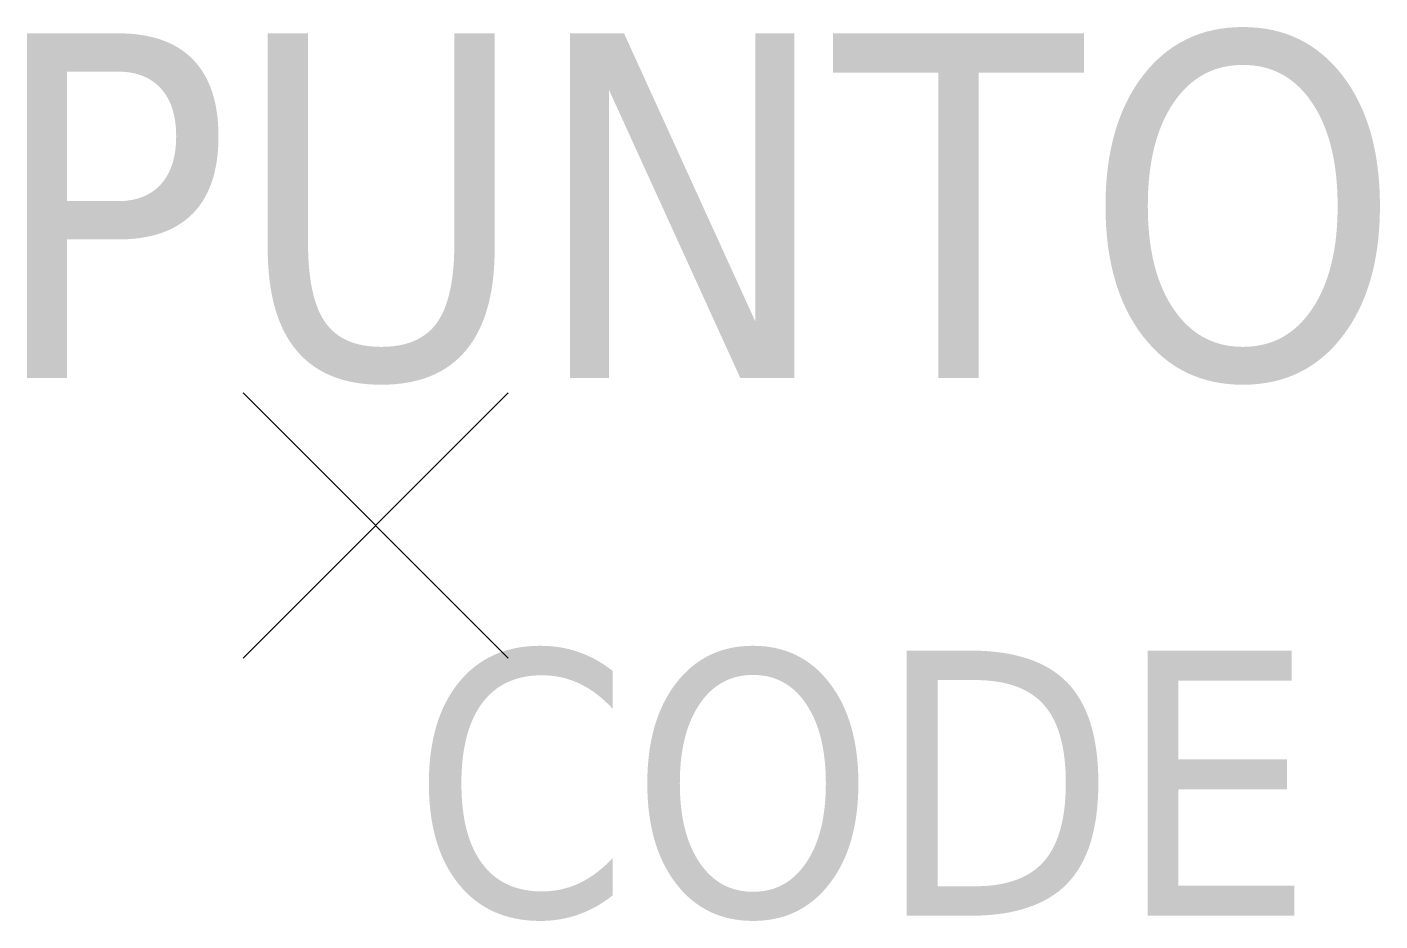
# Model space of a CAD drawing. Extents: x -1.31 to 3.79, y -1.49 to 1.88.
import ezdxf

# ---------------------------------------------------------------- set-up
doc = ezdxf.new("R2010")
doc.units = 0
doc.header["$MEASUREMENT"] = 0
doc.header["$PDMODE"] = 3
doc.header["$PDSIZE"] = 0.5
doc.layers.get('0').update_dxf_attribs({"linetype": 'CONTINUOUS'})
doc.styles.add('PUNTOS', font='TAHOMA.TTF')

msp = doc.modelspace()

# ---------------------------------------------------------------- linework, layer by layer
msp.add_point((0, 0))

# ---------------------------------------------------------------- texts
at = {"style": 'PUNTOS'}
msp.add_attdef('PUNTO', (-1.4654, 0.5559), '', height=1.3, dxfattribs=at)
at = {"style": 'PUNTOS', "flags": 1}
msp.add_attdef('CODE', (0.1341, -1.4718), '', height=1, dxfattribs=at)

doc.saveas('drawing.dxf')
